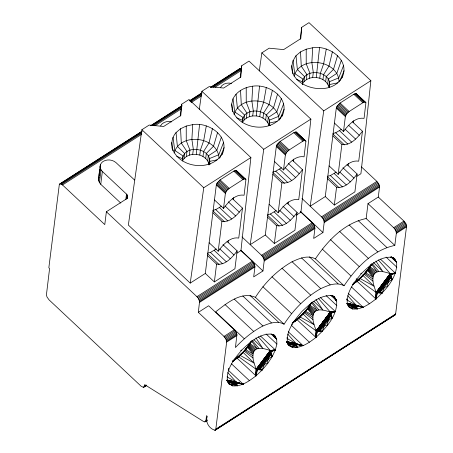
<?xml version="1.0" encoding="UTF-8"?>
<svg xmlns="http://www.w3.org/2000/svg" width="453" height="453" viewBox="0 0 453 453"><rect width="100%" height="100%" fill="white"/><g stroke="black" fill="none" stroke-linecap="round" stroke-linejoin="round"><path stroke-width="0.68" d="M236.477 357.587L255.962 375.86L262.213 369.948L267.768 363.363L272.253 356.545L270.809 351.132L270.26 350.475C265.35 349.025 256.885 345.781 253.663 351.828C251.494 357.598 254.405 363.804 256.183 369.274L255.962 375.86C249.269 381.001 241.534 386.698 232.627 385.882L228.357 383.306M320.475 297.587L335.345 311.534L330.322 312.077L316.234 330.967C323.068 331.998 326.075 319.926 332.242 318.114L330.798 312.7L330.248 312.043C325.333 310.588 316.874 307.349 313.652 313.391C311.477 319.167 314.393 325.373 316.166 330.843L315.951 337.423C309.252 342.564 301.517 348.266 292.61 347.451L289.195 345.69L287.723 344.212L292.61 347.451L292.491 346.2L289.195 345.69L287.338 342.292C286.194 330.362 294.507 320.118 301.811 311.596C309.829 303.912 319.518 294.994 331.403 295.662L334.818 297.417L336.675 300.82C337.593 315.701 326.081 327.932 315.951 337.423L296.975 319.631M380.458 259.15L395.327 273.097L390.31 273.64L376.216 292.53C383.051 293.567 386.058 281.494 392.224 279.682L390.78 274.269L390.231 273.612C385.322 272.157 376.856 268.912 373.634 274.96C371.46 280.73 374.376 286.936 376.154 292.406L375.933 298.991C369.235 304.133 361.5 309.829 352.598 309.014L349.184 307.259L347.321 303.861C346.177 291.93 354.489 281.681 361.8 273.159C369.818 265.481 379.506 256.562 391.386 257.23L394.801 258.986L396.664 262.383C397.575 277.27 386.064 289.501 375.933 298.991L356.964 281.2M356.239 279.744L356.301 278.516M260.486 336.018L275.356 349.965L270.339 350.509L256.245 369.399C263.085 370.435 266.092 358.357 272.253 356.545L275.356 349.965L270.407 350.548L256.296 369.467L255.962 375.86L257.48 369.699L270.894 351.454L275.356 349.965L276.874 344.065L276.692 339.252L274.829 335.854L273.867 334.948M316.494 331.205L330.701 312.479L335.345 311.534L330.611 312.327L316.494 331.205L315.951 337.423L316.681 331.279L330.798 312.7L335.345 311.534L330.396 312.117L316.279 331.035L315.951 337.423L317.462 331.268L330.877 313.017L335.345 311.534L330.248 312.043L316.166 330.843L315.951 337.423L317.134 331.319L330.877 313.017L316.896 331.319L315.951 337.423L316.341 331.098L330.497 312.202L335.345 311.534L330.922 313.47L317.462 331.268L322.202 331.517L324.473 325.713L327.757 324.931C326.732 320.605 330.764 317.593 330.922 313.47L317.983 331.109L322.202 331.517L320.22 329.733L330.316 316.251L332.242 318.114L330.815 314.597L317.983 331.109M376.477 292.768L390.69 274.042L395.327 273.097L390.594 273.895L376.477 292.768L375.933 298.991L376.664 292.848L390.78 274.269L395.327 273.097L390.378 273.686L376.267 292.604L375.933 298.991L377.445 292.836L390.86 274.586L395.327 273.097L390.231 273.612L376.154 292.406L375.933 298.991L377.117 292.881L390.86 274.586L376.879 292.881L375.933 298.991L376.324 292.666L390.48 273.765L395.327 273.097L390.905 275.039L377.445 292.836L382.185 293.085L384.455 287.281L387.74 286.494C386.715 282.168 390.746 279.161 390.905 275.039L377.972 292.678L382.185 293.085L380.203 291.296L390.305 277.814L392.224 279.682L390.797 276.166L377.972 292.678M221.993 154.677C230.798 137.061 208.958 121.715 192.723 124.637L191.891 139.428L193.335 149.382L192.712 154.377C188.527 154.898 184.32 157.032 182.429 160.968C181.664 142.967 214.127 147.389 209.32 164.501M281.709 116.863C291.426 98.777 269.173 83.573 252.712 86.2L251.874 100.996L253.318 110.951L252.695 115.945C248.51 116.466 244.303 118.601 242.412 122.537C241.46 105.334 272.61 108.454 269.456 124.818M341.958 77.814C350.764 60.192 328.929 44.847 312.695 47.769L311.857 62.565L313.306 72.514L312.683 77.514C308.499 78.035 304.291 80.164 302.4 84.099C301.494 66.546 333.402 70.3 329.365 87.01M256.506 369.637L270.718 350.911L275.356 349.965L270.622 350.764L256.506 369.637L255.962 375.86L256.692 369.71L270.809 351.132L275.356 349.965L270.509 350.633L256.358 369.529L255.962 375.86L257.145 369.75L270.894 351.454L256.908 369.75L255.962 375.86L256.183 369.274L270.26 350.475L275.356 349.965L270.934 351.907L257.48 369.699L262.213 369.948L264.484 364.144L267.768 363.363C266.743 359.036 270.775 356.024 270.934 351.907L258 369.54L262.213 369.948L260.232 368.164L270.333 354.682L272.253 356.545L270.826 353.029L258 369.54M236.896 253.193L240.956 250.594L250.888 157.548L189.02 99.518L181.738 104.184L180.815 115.492L163.675 126.478L149.173 125.051L141.891 129.717L128.358 225.067L190.226 283.097L205.311 273.431L216.33 184.943L216.97 183.222L220.113 179.892L233.827 171.104L236.143 170.39L245.928 179.592L244.088 195.243C235.288 193.703 228.323 202.134 223.522 208.42L214.467 199.926M296.302 215.13L300.945 212.157L310.877 119.111L249.008 61.081L241.721 65.753L240.798 77.061L223.663 88.041L209.161 86.614L201.874 91.279L199.309 109.377M356.868 176.325L360.928 173.726L370.86 80.679L308.991 22.65L301.709 27.316L300.786 38.63L283.646 49.609L269.144 48.182L261.862 52.848L259.292 70.945M199.563 124.609L196.279 154.365L192.712 154.377M259.552 86.172L256.262 115.928L252.695 115.945M319.535 47.741L316.251 77.497L312.683 77.514M120.787 203.091L100.753 184.303C95.759 179.473 100.492 171.964 100.09 166.166C100.323 164.179 101.54 162.508 103.171 161.404C107.163 159.014 112.599 159.598 116.064 162.672L134.558 180.017M99.201 175.175L99.456 173.148M99.626 171.795L99.875 169.767M100.13 167.74L100.549 164.36M98.652 180.883L100.249 168.04L100.09 166.166M99.422 182.689L101.025 169.841L100.249 168.04M100.753 184.303L102.35 171.455L101.025 169.841M102.35 171.455L126.495 194.099C128.097 195.424 127.916 198.103 126.087 199.127L106.376 211.755L104.779 224.603L62.525 184.971L60.283 183.81L59.343 184.354L48.839 267.78L49.592 268.487L46.404 295.011L47.027 297.026L49.054 299.863L141.104 386.199L143.346 387.36L146.279 385.696M125.821 199.513L126.495 194.099M126.653 198.963L127.157 194.909M127.208 198.516L127.548 195.809M127.457 198.097L127.627 196.749M143.895 387.219L144.671 384.637L203.431 421.432L204.818 421.89L206.54 420.973M180.26 116.047L181.738 104.184M184.003 158.527L184.626 153.533L177.378 146.347L176.036 132.593L180.549 128.771L186.24 126.053L192.723 124.637M186.359 156.534L186.981 151.54L181.296 143.023L180.549 128.771M189.326 155.119L189.949 150.124L186.251 140.662L186.24 126.053M208.963 164.971C208.669 160.039 204.173 156.534 199.79 155.073L200.413 150.079L203.686 140.589L206.291 125.974M203.001 156.466L203.624 151.472L209.037 142.905L212.446 128.635M205.696 158.437L206.319 153.442L213.527 146.194L217.61 132.418M207.689 160.86L208.306 155.866L216.851 150.232L221.426 137.061M208.844 163.567L209.467 158.573L218.776 154.745L223.646 142.248M205.351 421.737L205.905 420.701L206.534 415.678L207.287 416.386C204.875 422.054 209.682 429.302 215.226 430.208L215.809 429.161L226.653 342.094L226.019 339.252L223.992 336.409L198.335 312.349L199.569 301.528L198.38 298.476L196.919 296.675L106.376 211.755M205.311 273.431L214.365 281.925L216.585 264.082L207.531 255.594M209.133 242.746L218.187 251.239L221.919 221.268L212.865 212.774M223.522 208.42L225.384 193.431L226.642 190.77L229.167 188.38L242.882 179.598L244.546 178.884L245.668 179.122M240.243 77.61L241.721 65.753M242.112 122.123L243.035 117.537L234.733 111.976L233.001 98.828C236.63 91.291 244.688 87.203 252.712 86.2M228.097 242.412L228.352 240.384M233.431 199.597L233.686 197.57M243.991 120.096L244.609 115.102L237.361 107.916L236.019 94.156M246.341 118.103L246.964 113.108L241.285 104.592L240.532 90.334M249.314 116.687L249.931 111.693L246.234 102.231L246.222 87.622M227.089 241.472L237.151 250.905L234.931 268.748L214.365 281.925M232.423 198.652L242.485 208.086L238.754 238.063C229.954 236.523 222.995 244.954 218.187 251.239M283.629 103.811L278.759 116.308L269.45 120.136L268.827 125.136C267.598 120.894 263.833 117.99 259.773 116.642L260.396 111.648L263.669 102.157L266.279 87.537M262.983 118.029L263.606 113.035L269.02 104.473L272.429 90.204M198.335 312.349L208.618 305.764L234.275 329.824L236.302 332.661L236.925 334.671L235.435 347.536C243.425 338.98 252.463 331.341 262.927 325.984C269.524 323.221 277.304 320.39 284.076 324.206C293.368 309.739 305.752 297.168 320.752 288.646C327.921 285.345 336.449 281.658 344.065 285.769C356.137 267.751 372.83 250.084 394.823 245.413L396.324 233.386L396.098 231.579L395.124 229.495L393.663 227.7L368.006 203.64L378.289 197.049L379.535 187.061L378.901 184.212L376.873 181.376L361.437 166.902M265.679 120.005L266.302 115.011L273.51 107.763L277.593 93.986M267.672 122.429L268.295 117.435L276.834 111.8L281.415 98.624M240.956 250.594L252.276 261.205L254.303 264.042L254.937 266.891L253.691 276.885L262.95 270.951L264.19 260.962L263.963 259.156L262.989 257.077L261.528 255.277L241.964 236.925M310.877 119.111L263.742 149.309L250.215 244.66L265.294 234.999L276.319 146.506L276.953 144.784L280.101 141.455L293.81 132.672L296.132 131.953L305.911 141.16L304.071 156.812C295.271 155.271 288.312 163.703 283.504 169.988L274.45 161.495M265.294 234.999L274.348 243.493L276.568 225.651L267.519 217.157M269.116 204.314L278.17 212.802L281.902 182.831L272.848 174.337M283.504 169.988L285.373 155L286.624 152.338L289.156 149.949L302.864 141.166L304.529 140.447L305.656 140.69M300.231 39.179L301.709 27.316M288.085 203.98L288.334 201.953M293.414 161.16L293.669 159.133M303.974 81.665L304.597 76.665L297.349 69.479L296.007 55.725L300.515 51.902L306.211 49.19L312.695 47.769M306.324 79.666L306.947 74.671L301.268 66.155L300.515 51.902M309.297 78.25L309.92 73.256L306.217 63.799L306.211 49.19M287.077 203.035L297.134 212.474L294.914 230.311L274.348 243.493M292.411 160.22L302.468 169.654L298.737 199.626C289.937 198.091 282.978 206.517 278.17 212.802M343.617 65.379L338.748 77.876L329.433 81.704L328.816 86.699C327.581 82.457 323.821 79.552 319.761 78.21L320.379 73.21L323.657 63.726L326.262 49.105M322.972 79.598L323.595 74.603L329.008 66.042L332.417 51.767M325.662 81.574L326.285 76.574L333.499 69.332L337.581 55.549M327.655 83.992L328.278 78.998L336.817 73.363L341.398 60.192M300.945 212.157L312.259 222.774L314.291 225.611L314.92 228.459L313.68 238.448L322.932 232.519L324.178 222.531L323.952 220.724L322.978 218.64L321.517 216.845L301.947 198.493M370.86 80.679L323.731 110.877L310.197 206.228L325.277 196.568L336.302 108.074L336.936 106.353L340.084 103.024L353.793 94.241L356.115 93.522L365.899 102.723L364.053 118.375C355.26 116.834 348.295 125.266 343.487 131.551L334.433 123.063M325.277 196.568L334.331 205.056L336.556 187.214L327.502 178.725M329.099 165.877L338.153 174.371L341.89 144.399L332.836 135.906M343.487 131.551L345.356 116.568L346.613 113.907L349.138 111.517L362.847 102.729L364.518 102.016L365.639 102.253M348.068 165.549L348.317 163.516M353.402 122.729L353.651 120.702M347.06 164.603L357.123 174.037L354.897 191.879L334.331 205.056M352.394 121.783L362.457 131.223L358.719 161.194C349.926 159.654 342.961 168.086 338.153 174.371M394.823 245.413L366.154 218.522L368.006 203.64M215.226 430.208L395.565 314.501L406.596 225.962L405.973 223.946L403.946 221.109L378.289 197.049M190.226 283.097L203.759 187.74L250.888 157.548M291.772 324.999L292.06 323.663M233.074 361.052L238.108 357.298L243.17 351.885L247.791 346.386L250.758 341.845M303.499 313.17L303.72 313.391L297.87 318.986L293.017 322.644L298.097 318.861L303.159 313.453L307.774 307.955L310.741 303.414M363.215 275.424L357.859 280.549L352.462 284.614L358.08 280.43L363.142 275.016L367.757 269.524L370.73 264.977M98.494 179.014L98.952 177.202M172.48 149.92C171.03 143.895 171.778 137.361 176.036 132.593M174.094 152.995C180.107 131.993 217.661 136.393 219.065 158.086M182.542 160.792L182.361 158.686L183.052 155.974L174.75 150.413L173.018 137.265M232.355 110.792L231.676 104.031L233.001 98.828M234.076 114.564C240.169 93.284 278.453 98.148 279.105 120.317M342.751 75.957C330.871 102.214 276.551 83.935 296.007 55.725M294.065 76.127C300.152 54.853 338.442 59.711 339.087 81.885M302.57 84.626L302.332 81.817L303.023 79.105L294.722 73.545L292.983 60.396M328.986 87.225L329.676 84.513L337.796 82.831M239.105 69.694L239.688 68.646L240.243 68.505L241.687 69.037L213.086 87.361M219.699 158.176L224.105 147.627M279.943 119.122L284.093 109.19M339.926 80.691L344.076 70.759M232.87 361.081C239.988 355.922 246.709 349.733 250.837 341.868M311.154 302.853L308.499 307.502C303.889 313.017 299.025 318.646 292.853 322.649M371.958 263.901C367.309 271.789 360.979 278.748 353.357 283.855C360.265 278.759 366.783 272.678 370.809 265.005M234.167 359.631L243.674 351.788L248.516 345.933L251.296 341.556M252.349 340.203C247.519 348.504 240.894 355.798 232.865 361.103M310.294 304.393L308.748 307.411L303.765 313.442L298.097 318.861L292.848 322.666M311.63 302.57L308.499 307.502L311.613 302.898M311.454 303.091L308.867 307.168L303.657 313.357L293.606 321.602M369.903 266.557L371.041 264.762M357.938 279.948L358.142 280.186L353.634 283.216L363.646 274.92L368.487 269.065L371.619 264.139M371.811 264.076L368.487 269.065M160.538 125.923C162.491 121.999 167.542 120.775 171.523 121.88M220.52 87.491C222.474 83.567 227.531 82.338 231.511 83.443M222.785 152.825C212.57 172.299 178.675 168.573 172.151 147.842M282.768 114.394C272.553 133.867 238.663 130.141 232.14 109.411M244.286 338.753L215.617 311.862C226.387 303.64 240.99 290.973 255.407 297.315C264.694 282.848 277.077 270.277 292.077 261.755C299.246 258.453 307.78 254.767 315.39 258.878C327.468 240.866 344.155 223.193 366.154 218.522M262.213 369.948L259.071 368.997L270.826 353.029M322.202 331.517L319.054 330.565L330.815 314.597M382.185 293.085L379.036 292.134L390.797 276.166M256.692 369.71L270.718 350.911M316.681 331.279L330.701 312.479M376.664 292.848L390.69 274.042M256.908 369.75L270.809 351.132M316.896 331.319L330.798 312.7M376.879 292.881L390.78 274.269M256.245 369.399L270.407 350.548M316.234 330.967L330.396 312.117M376.216 292.53L390.378 273.686M270.339 350.509L256.183 369.274L238.357 356.528M330.322 312.077L316.166 330.843L298.346 318.097M390.31 273.64L376.154 292.406L358.329 279.665M256.296 369.467L270.509 350.633M316.279 331.035L330.497 312.202M376.267 292.604L390.48 273.765M221.919 221.268C230.719 222.802 237.678 214.371 242.485 208.086M216.585 264.082C225.384 265.622 232.344 257.191 237.151 250.905M281.902 182.831C290.701 184.371 297.661 175.94 302.468 169.654M276.568 225.651C285.367 227.191 292.332 218.759 297.134 212.474M341.89 144.399C350.684 145.934 357.649 137.508 362.457 131.223M336.556 187.214C345.35 188.754 352.315 180.322 357.123 174.037M256.358 369.529L270.622 350.764M316.341 331.098L330.611 312.327M376.324 292.666L390.594 273.895M228.318 383.238L229.212 384.127C230.634 384.778 238.204 384.931 236.194 382.083L227.916 377.389L227.123 376.25M287.123 342.542L296.653 344.659L297.349 347.44L292.491 346.2C293.442 346.347 298.119 345.282 296.177 343.651L287.898 338.957L286.885 337.989M349.184 307.259C350.599 307.91 358.176 308.063 356.16 305.214L346.647 299.875M259.071 368.997L270.333 354.682M319.054 330.565L330.316 316.251M379.036 292.134L390.305 277.814M245.271 349.473L246.591 347.876M247.474 346.811L248.793 345.214M364.801 273.136L363.646 274.92M365.684 272.072L367.004 270.475M367.881 269.41L368.765 268.346L368.85 268.731L363.702 274.954M273.98 335.084L274.829 335.854L271.415 334.099C259.535 333.431 249.846 342.349 241.828 350.027C234.518 358.55 226.211 368.793 227.349 380.724L229.212 384.127M241.007 353.997L243.674 351.788M232.491 361.483L237.887 357.417L243.737 351.822L248.884 345.599L248.516 345.933M354.699 282.61L358.98 279.042M361.477 276.647L362.983 275.214M233.063 360.752L235.288 359.048M293.051 322.321L294.161 321.466M213.063 210.271L215.747 209.631L221.585 206.132M273.051 171.834L275.735 171.2L281.568 167.695M333.034 133.403L335.718 132.769L341.551 129.264M207.729 253.085L210.419 252.451L216.251 248.946M267.717 214.654L270.401 214.02L276.234 210.515M327.7 176.223L330.384 175.583L336.222 172.083M233.023 360.877L238.108 357.298M293.544 322.06L298.097 318.861M352.989 284.008L358.08 280.43M234.224 359.705L238.17 357.055L237.967 356.817M293.646 321.647L298.159 318.618L297.955 318.38M59.734 183.952L141.965 131.262M150.9 125.538L181.885 105.685M189.631 100.719L201.551 93.086M210.492 87.355L239.688 68.646M59.943 183.975L142.174 131.285M150.86 125.775L182.095 105.708M189.592 100.962L202.106 92.944M210.696 87.378L240.243 68.505M60.968 183.941L141.41 132.401M152.134 125.526L181.93 106.438M190.271 101.093L201.596 93.839M211.727 87.35L240.922 68.641M61.733 184.337L141.579 133.176M153.493 125.543L181.5 107.599M190.441 101.874L201.761 94.615M62.525 184.971L141.778 134.196M154.886 125.798L181.698 108.618M191.234 102.508L201.364 96.019M215.067 87.236L241.285 70.436M196.919 296.675L252.276 261.205M261.528 255.277L312.259 222.774M321.517 216.845L376.873 181.376M197.689 297.508L253.046 262.038M262.298 256.109L313.029 223.601M322.281 217.672L377.643 182.202M198.38 298.476L253.737 263.006M262.989 257.077L313.719 224.569M322.978 218.64L378.334 183.171M198.946 299.512L254.303 264.042M263.561 258.114L314.291 225.611M323.544 219.682L378.901 184.212M199.354 300.554L254.711 265.084M263.963 259.156L314.693 226.653M323.952 220.724L379.308 185.254M199.569 301.528L254.926 266.058M264.184 260.13L314.914 227.621M324.167 221.693L379.523 186.223M199.58 302.361L254.937 266.891M264.19 260.962L314.92 228.459M324.178 222.531L379.535 187.061M144.479 386.171L146.268 385.027M143.346 387.36L146.67 385.288M223.992 336.409L234.275 329.824M393.663 227.7L403.946 221.109M224.756 337.242L235.039 330.65M394.427 228.527L404.71 221.942M225.452 338.21L235.736 331.619M395.124 229.495L405.407 222.91M226.019 339.252L236.302 332.661M395.69 230.537L405.973 223.946M226.426 340.288L236.709 333.702M396.098 231.579L406.381 224.988M226.642 341.262L236.925 334.671M396.313 232.548L406.596 225.962M226.653 342.094L236.936 335.509M396.324 233.386L406.607 226.794M205.905 420.701L207.1 419.942M204.818 421.89L206.013 421.126M205.719 421.33L207.508 420.186M215.809 429.161L395.763 313.861M214.671 430.35L240.294 413.934M241.489 413.17L251.613 406.681M252.808 405.916L262.938 399.427M264.127 398.663L274.258 392.173M275.452 391.409L293.329 379.954M294.518 379.189L304.648 372.7M305.843 371.936L315.973 365.446M317.162 364.682L327.293 358.193M328.482 357.428L338.612 350.939M339.807 350.175L349.937 343.685M351.126 342.921L395.18 314.909M215.611 429.801L395.565 314.501M360.605 273.805L361.8 273.159M240.634 350.673L241.828 350.027M277.134 121.404L269.694 122.944L269.003 125.657L270.384 125.634M217.146 159.841L209.705 161.376L209.014 164.094L210.402 164.071M357.479 280.475L357.859 280.549M297.491 318.912L297.87 318.986M237.508 357.343L237.887 357.417M347.372 304.41L363.068 307.236L348.198 293.289M287.389 342.847L303.085 345.667L288.216 331.721M227.406 381.279L243.102 384.099L228.233 370.152M348 305.067L356.273 306.698L357.332 309.008L352.474 307.768L352.598 309.014L348.227 306.126M287.327 343.363L296.29 345.129L297.349 347.44L295.435 345.611L287.315 343.414M227.338 381.8L236.302 383.566L237.366 385.871L232.508 384.637L232.627 385.882L228.765 383.346M287.128 342.513L303.085 345.667L296.177 343.651L286.76 341.63M316.251 77.497L319.761 78.21M256.262 115.928L259.773 116.642M196.279 154.365L199.79 155.073M347.236 303.663L363.068 307.236L347.117 304.082L356.641 306.228L357.332 309.008L355.418 307.179L347.972 305.163M287.247 342.094L303.085 345.667L296.262 343.702L286.845 341.704L303.085 345.667L287.259 342.123M227.327 381.845L235.452 384.042L237.366 385.871L236.67 383.096L227.14 380.979L243.102 384.099L227.264 380.526L243.102 384.099L236.194 382.083L227.446 380.209M346.896 303.317L363.068 307.236L347.247 303.686M347.417 303.34L356.16 305.214L363.068 307.236L347.094 303.516L356.613 305.645M347.377 303.827L356.675 305.798M286.726 342.117L296.692 344.235M236.353 382.19L226.862 380.135L243.102 384.099L227.015 380.271L243.102 384.099L236.279 382.134M236.568 382.394L227.129 380.378L236.642 382.513M227.406 380.69L236.704 382.666M391.013 257.117L392.315 257.395M331.024 295.549L332.457 295.866L331.166 295.571M356.245 305.265L363.068 307.236L346.964 303.38L356.539 305.526M347.904 305.565L355.418 307.179M286.981 341.817L303.085 345.667L286.862 341.709M287.921 343.997L295.435 345.611M227.933 382.434L235.452 384.042M347.525 303.425L356.324 305.322M347.508 304.003L356.698 305.99L347.377 303.861M286.868 342.292L296.709 344.422L286.726 342.14M226.885 380.73L236.726 382.859L227.406 380.724M346.913 303.334L356.432 305.413M286.777 341.641L296.443 343.844M226.942 380.203L236.46 382.281M286.998 341.839L296.551 343.963M287.123 341.97L296.63 344.082M347.411 304.49L356.273 306.698M287.429 342.927L296.29 345.129M227.446 381.358L236.302 383.566M296.698 79.405L302.332 81.817M236.715 117.842L242.344 120.255L242.525 122.355M176.727 156.274L182.361 158.686M359.835 278.397L373.991 286.177L362.462 274.96M299.852 316.834L314.003 324.614L302.978 313.878M239.864 355.265L254.02 363.046L242.989 352.315M365.169 272.519L372.995 277.134L367.236 270.073M305.186 310.956L313.012 315.571L307.253 308.51M245.203 349.388L253.023 354.003L247.706 347.485M364.716 273.369L372.853 278.878M304.733 311.8L312.864 317.31M244.745 350.237L252.882 355.747M369.642 266.602L377.168 271.851L371.42 264.076M309.659 305.033L317.185 310.282L311.845 303.063M249.677 343.47L257.196 348.714L251.449 340.945M333.77 296.607L334.818 297.417L333.555 296.364L334.818 297.417M273.788 335.044L274.829 335.854L273.148 334.444M364.11 274.207L372.961 281.115M304.122 312.644L312.978 319.552M244.139 351.075L252.995 357.983M369.693 267.695L375.797 272.485M309.71 306.132L315.815 310.917M249.173 344.127L255.826 349.354M393.487 257.927L394.801 258.986L393.521 257.831M274.829 335.854L273.08 334.444L276.692 339.252L271.053 333.963M393.538 257.927L394.801 258.986M369.065 268.187L374.858 273.216M309.082 306.619L314.869 311.653M249.099 345.056L254.886 350.084M356.115 93.522L365.899 102.723M355.463 93.522L364.518 102.016M354.671 93.765L363.725 102.259M353.793 94.241L362.847 102.729M340.084 103.024L349.138 111.517M339.184 103.692L348.238 112.18M338.323 104.501L347.377 112.995M337.559 105.413L346.613 113.907M336.936 106.353L345.99 114.847M336.511 107.259L345.565 115.753M336.302 108.074L345.356 116.568M348.77 125.43L359.337 135.339M345.05 129.173L355.611 139.077M261.862 52.848L323.731 110.877M339.569 130.77L351.641 142.089M335.718 132.769L347.791 144.088M332.864 134.031L344.433 144.881M342.938 167.774L354.003 178.154M339.716 171.987L350.277 181.896M296.132 131.953L305.911 141.16M295.475 131.959L304.529 140.447M294.688 132.202L303.742 140.69M293.81 132.672L302.864 141.166M334.235 173.59L346.307 184.909M330.384 175.583L342.457 186.908M327.53 176.851L339.104 187.701M280.101 141.455L289.156 149.949M279.201 142.123L288.255 150.617M278.34 142.938L287.395 151.432M277.57 143.844L286.624 152.338M358.142 220.543L386.817 247.434M276.953 144.784L286.007 153.278M276.523 145.696L285.577 154.184M276.319 146.506L285.373 155M391.024 257.094L396.664 262.383L393.453 258.108M288.284 163.391L299.348 173.771M386.075 257.1L396.845 267.202M349.133 224.971L377.802 251.862M285.062 167.604L295.628 177.514M201.874 91.279L263.742 149.309M279.58 169.201L291.653 180.526M275.735 171.2L287.808 182.525M339.727 231.517L368.397 258.408M272.882 172.468L284.45 183.318M300.316 211.308L322.932 232.519M330.565 239.733L359.24 266.624M282.949 206.211L294.014 216.591M322.27 249.065L350.939 275.956M279.733 210.424L290.294 220.328M236.143 170.39L245.928 179.592M235.492 170.39L244.546 178.884M234.699 170.634L243.754 179.128M233.827 171.104L242.882 179.598M274.246 212.021L286.319 223.34M351.466 286.987L369.416 303.816M270.401 214.02L282.474 225.339M315.39 258.878L344.065 285.769M267.547 215.283L279.116 226.138M309.467 256.891L338.142 283.782M220.113 179.892L229.167 188.38M219.218 180.554L228.267 189.048M301.488 257.876L330.158 284.767M218.352 181.37L227.406 189.864M217.587 182.282L226.642 190.77M216.97 183.222L226.024 191.71M216.54 184.128L225.594 192.621M216.33 184.943L225.384 193.431M331.035 295.532L336.675 300.82L333.47 296.545M228.301 201.823L239.365 212.202M292.077 261.755L320.752 288.646M326.092 295.532L336.856 305.633M225.079 206.041L235.639 215.945M141.891 129.717L203.759 187.74M219.597 207.638L231.67 218.958M281.981 268.221L310.656 295.113M215.747 209.631L227.819 220.956M212.899 210.9L224.467 221.749M271.993 276.772L300.662 303.663M240.843 250.22L262.95 270.951M222.967 244.643L234.031 255.022M262.893 286.732L291.568 313.623M219.745 248.856L230.311 258.765M214.263 250.452L226.336 261.777M291.483 325.418L309.427 342.253M210.419 252.451L222.491 263.776M255.407 297.315L284.076 324.206M207.565 253.72L219.133 264.569M249.994 295.367L278.669 322.259M242.785 295.979L271.455 322.87M234.258 299.093L262.927 325.984M266.104 333.969L276.874 344.065M224.994 304.512L253.663 331.403M231.5 363.855L249.444 380.684M368.595 268.748L374.144 274.065M346.873 299.552L347.887 300.526L346.698 298.816M308.606 307.185L314.161 312.496M248.623 345.616L254.173 350.928M373.414 262.412L382.87 271.585L375.905 261.075M313.929 301.33L322.881 310.022L315.922 299.512M253.94 339.761L262.899 348.453L255.934 337.944M368.255 269.348L373.634 274.96M308.267 307.78L313.652 313.391M247.797 345.701L253.663 351.828M347.757 295.73L356.16 305.214M287.774 334.161L296.177 343.651M227.785 372.593L236.194 382.083M367.689 269.677L373.249 275.985M307.706 308.114L313.266 314.416M247.717 346.545L253.284 352.847M378.34 259.954L390.231 273.612M318.357 298.391L330.248 312.043M258.369 336.822L270.26 350.475M372.621 264.048L378.833 271.483M312.191 301.953L318.85 309.914M252.208 340.384L258.861 348.351M392.74 257.502L396.664 262.383L393.38 258.074M332.757 295.939L336.675 300.82L333.397 296.511M272.774 334.371L276.692 339.252L273 334.405M393.266 258.136L396.664 262.383L393.312 258.029M332.853 296.036L336.675 300.82L332.904 295.917M272.87 334.473L276.692 339.252L272.921 334.354M393.317 258.187L396.664 262.383L393.221 257.961M332.915 296.092L336.675 300.82L332.802 295.843M272.927 334.529L276.692 339.252L272.819 334.274M393.368 258.233L396.664 262.383L392.672 257.31M332.972 296.149L336.675 300.82L333.085 296.251M272.989 334.586L276.692 339.252L273.102 334.688M287.106 337.819L287.898 338.957M296.602 132.197L296.857 132.667M236.619 170.634L236.896 171.766M291.664 65.6L292.932 73.913M231.676 104.031L232.842 111.653M171.693 142.469L172.961 150.775M228.493 368.697L228.686 370.01L228.555 368.674M392.202 257.338L390.82 257.049L392.224 257.344M392.377 257.429L391.03 257.14L392.394 257.434"/></g></svg>
